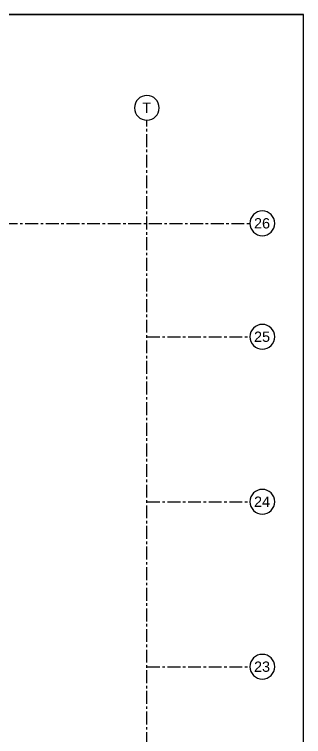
# Model space of a CAD drawing. Header units: millimetres. Extents: x -379292 to 1221486, y 92049 to 447512.
# Drawn here: x 417604 to 431628, y 253232 to 288249 of the extents above; entities that cross this region are included whole.
import ezdxf
from ezdxf.enums import TextEntityAlignment as Align

# ---------------------------------------------------------------- set-up
doc = ezdxf.new("R2010")
doc.units = ezdxf.units.MM
doc.linetypes.add('CENTER', pattern=[2, 1.25, -0.25, 0.25, -0.25])
for name, color, linetype in [('05_AXIS', 211, 'CENTER'), ('05_AXIS NAME', 7, 'Continuous'), ('05_HATCH SOLID-2', 253, 'Continuous')]:
    doc.layers.add(name, color=color, linetype=linetype)
doc.styles.add('YAZI-5', font='arial.ttf', dxfattribs={"height": 5})

# ---------------------------------------------------------------- blocks, each defined once
blk = doc.blocks.new('AWAKS ADI')
at = {"layer": '05_AXIS NAME', "color": 2}
blk.add_circle((0, 0), 6, dxfattribs=at)
at = {"layer": '05_AXIS NAME', "style": 'YAZI-5'}
blk.add_attdef('AKSADI', text='', height=5, dxfattribs=at).set_placement((0, 0), align=Align.MIDDLE_CENTER)
blk = doc.blocks.new('202_Aks')
at = {"layer": '05_AXIS', "ltscale": 500}
for p, q in [((137900, -182300), (137900, 5000)), ((-5000, 0), (142900, 0)), ((137900, -5500), (142900, -5500)), ((137900, -13500), (142900, -13500)), ((137900, -21500), (142900, -21500))]:
    blk.add_line(p, q, dxfattribs=at)
at = {"layer": '05_AXIS NAME'}
ref = blk.add_blockref('AWAKS ADI', (137900, 5600), dxfattribs=dict(at, xscale=-100, yscale=100, zscale=100))
ref.add_attrib('AKSADI', 'T', dxfattribs={"height": 500, "style": 'YAZI-5'}).set_placement((137886, 5602), align=Align.MIDDLE_CENTER)
ref = blk.add_blockref('AWAKS ADI', (143500, 0), dxfattribs=dict(at, xscale=-100, yscale=100, zscale=100))
ref.add_attrib('AKSADI', '26', dxfattribs={"height": 500, "style": 'YAZI-5'}).set_placement((143486, 2), align=Align.MIDDLE_CENTER)
ref = blk.add_blockref('AWAKS ADI', (143500, -5500), dxfattribs=dict(at, xscale=-100, yscale=100, zscale=100))
ref.add_attrib('AKSADI', '25', dxfattribs={"height": 500, "style": 'YAZI-5'}).set_placement((143486, -5498), align=Align.MIDDLE_CENTER)
ref = blk.add_blockref('AWAKS ADI', (143500, -13500), dxfattribs=dict(at, xscale=-100, yscale=100, zscale=100))
ref.add_attrib('AKSADI', '24', dxfattribs={"height": 500, "style": 'YAZI-5'}).set_placement((143486, -13498), align=Align.MIDDLE_CENTER)
ref = blk.add_blockref('AWAKS ADI', (143500, -21500), dxfattribs=dict(at, xscale=-100, yscale=100, zscale=100))
ref.add_attrib('AKSADI', '23', dxfattribs={"height": 500, "style": 'YAZI-5'}).set_placement((143486, -21498), align=Align.MIDDLE_CENTER)
blk = doc.blocks.new('OtoParkBodrumKatMimari')
at = {"layer": '05_HATCH SOLID-2', "color": 251, "ltscale": 25}
for points in [[(-8600, 187430), (150500, 187430)], [(150500, -8770), (150500, 187430), (4700, 187430), (4700, 177600), (135600, 177600), (135600, 144600), (143200, 144600), (143200, 59700), (90240, -300), (70300, -300), (63119, 5881)]]:
    blk.add_lwpolyline(points, dxfattribs=at)
at = {"layer": '05_AXIS'}
blk.add_blockref('202_Aks', (5000, 177300), dxfattribs=at)

msp = doc.modelspace()

# ---------------------------------------------------------------- block references
at = {"color": 8}
msp.add_blockref('OtoParkBodrumKatMimari', (281127.6, 100818.8), dxfattribs=at)

doc.saveas('drawing.dxf')
